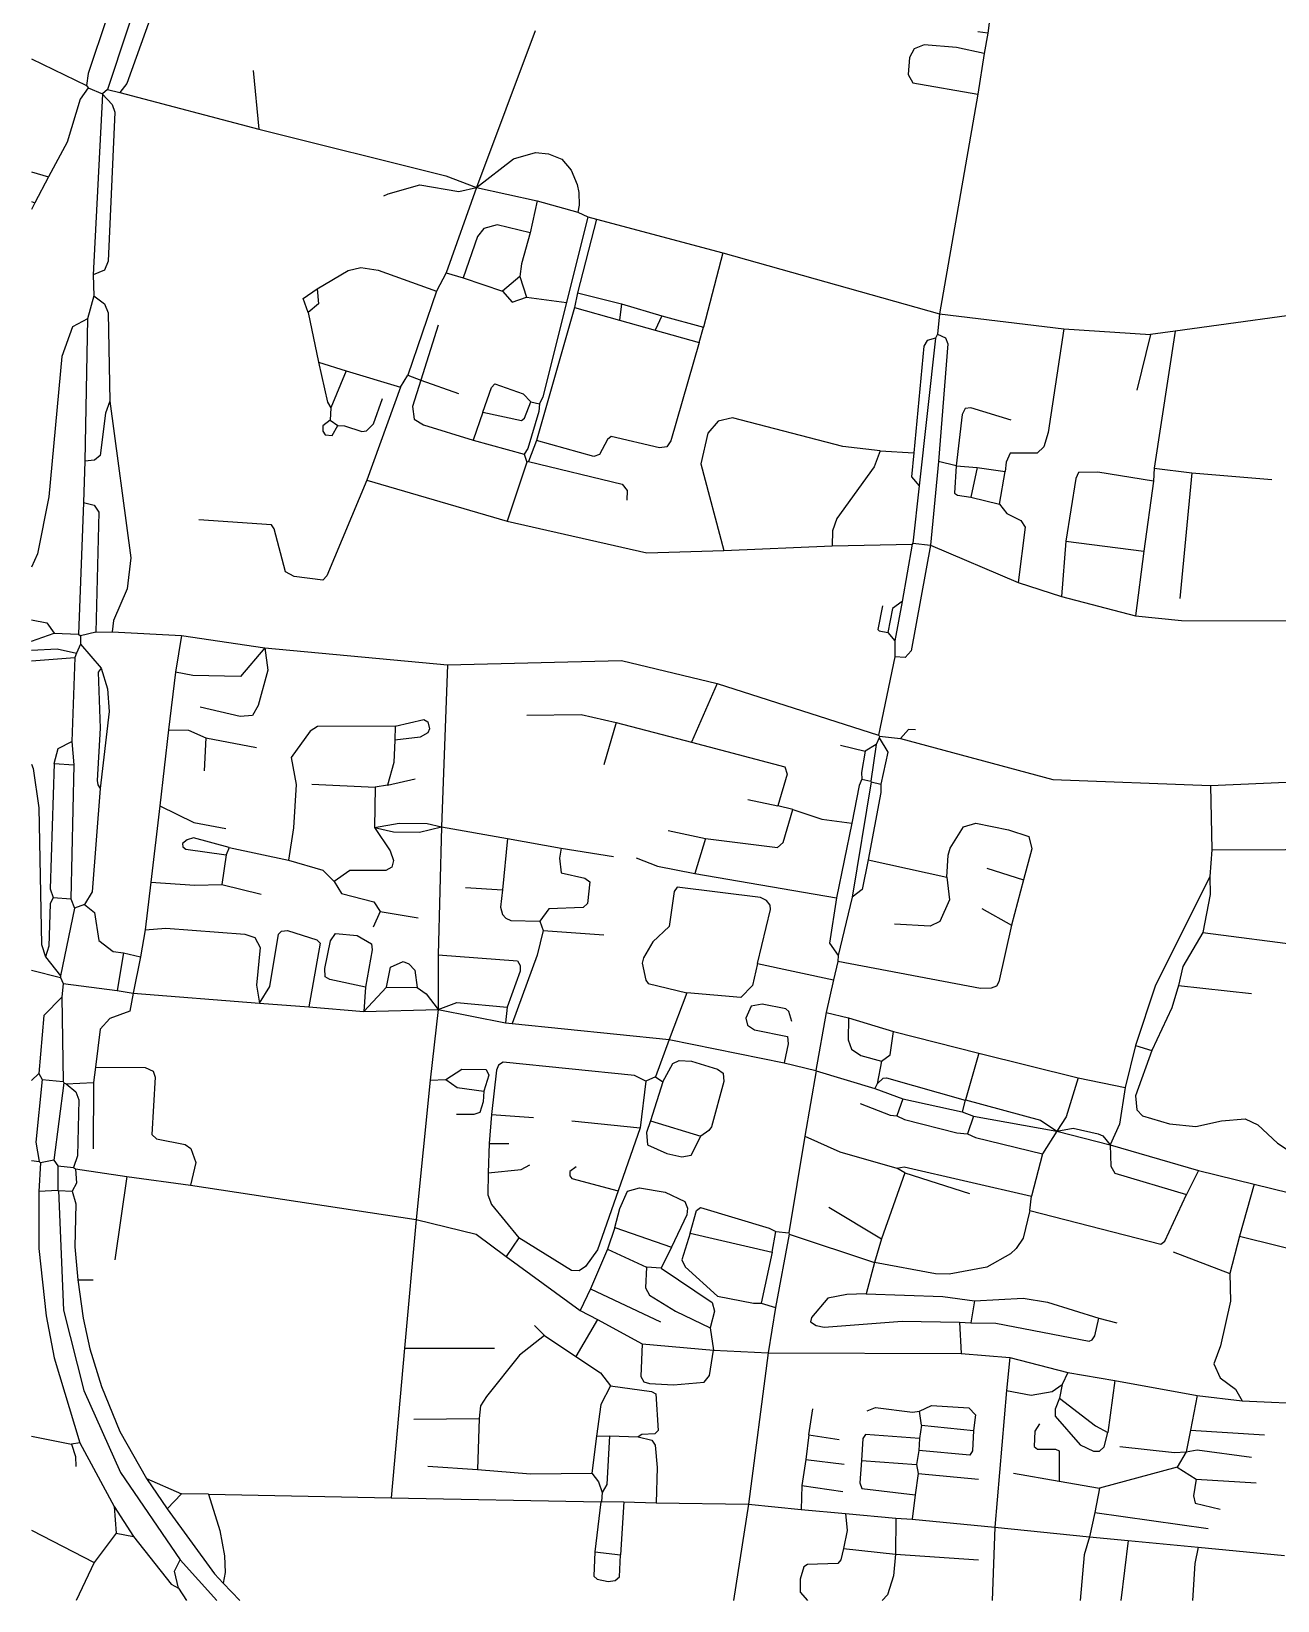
# Model space of a CAD drawing. Header units: inches. Extents: x 13510994 to 13518474, y 3660267 to 3664767.
# Drawn here: x 13510994 to 13512658, y 3660267 to 3662363 of the extents above; entities that cross this region are included whole.
import ezdxf

# ---------------------------------------------------------------- set-up
doc = ezdxf.new("R2010")
doc.units = ezdxf.units.IN
doc.header["$MEASUREMENT"] = 0

msp = doc.modelspace()

# ---------------------------------------------------------------- linework, layer by layer
for points in [[(13511271.1, 3662710.2), (13511121.6, 3662293.4), (13511112.2, 3662281.1)], [(13511202.2, 3662606.6), (13511095.7, 3662285.1)], [(13512274.7, 3662385.1), (13512271.2, 3662360.6)], [(13511095.3, 3662382.3), (13511070, 3662306.5), (13511067.7, 3662290.6)], [(13511667, 3662363.5), (13511588.4, 3662154.2)], [(13512271.2, 3662360.6), (13512258.2, 3662362.1)], [(13512266.7, 3662333.1), (13512229.5, 3662341.3), (13512186.2, 3662344.7), (13512172.9, 3662339.6), (13512166.9, 3662328), (13512165, 3662305.3), (13512171.4, 3662294.3), (13512258, 3662278.8)], [(13512271.2, 3662360.6), (13512266.7, 3662333.1)], [(13510994.2, 3662326.3), (13511067.7, 3662290.6)], [(13512266.7, 3662333.1), (13512258, 3662278.8)], [(13511290.2, 3662310.6), (13511298.1, 3662232.4)], [(13511070.2, 3662287.6), (13511059.5, 3662272.1), (13511041.9, 3662214.7), (13511017, 3662168.4)], [(13511067.7, 3662290.6), (13511070.2, 3662287.6)], [(13511070.2, 3662287.6), (13511089.2, 3662279.6)], [(13511089.2, 3662279.1), (13511076.7, 3662037.6)], [(13511089.2, 3662279.1), (13511102.2, 3662265), (13511105.5, 3662254.9), (13511096.5, 3662055.9), (13511091.9, 3662044), (13511076.7, 3662037.6)], [(13511095.7, 3662285.1), (13511089.2, 3662279.6)], [(13511089.2, 3662279.6), (13511089.2, 3662279.1)], [(13511095.7, 3662285.1), (13511112.2, 3662281.1)], [(13511112.2, 3662281.1), (13511298.1, 3662232.4)], [(13512258, 3662278.8), (13512206.7, 3661985.6)], [(13511298.1, 3662232.4), (13511547.6, 3662170), (13511588.4, 3662154.2)], [(13511588.4, 3662154.2), (13511637.9, 3662192.7), (13511667.2, 3662201), (13511684.6, 3662199.4), (13511702.4, 3662192.1), (13511715, 3662177.5), (13511723.1, 3662158.5), (13511725.3, 3662147.6), (13511725.6, 3662130.7), (13511723.7, 3662121.6)], [(13510994.2, 3662175.1), (13511017, 3662168.4)], [(13511017, 3662168.4), (13510998.8, 3662133.8)], [(13511464.7, 3662143.1), (13511470.7, 3662146), (13511512.8, 3662158), (13511564.9, 3662149), (13511588.4, 3662154.2)], [(13511588.4, 3662154.2), (13511548.2, 3662040.6)], [(13511588.4, 3662154.2), (13511669.7, 3662136.6)], [(13510994.2, 3662135.7), (13510998.8, 3662133.8)], [(13510998.8, 3662133.8), (13510994.2, 3662125.1)], [(13511669.7, 3662136.6), (13511660.1, 3662093.9)], [(13511669.7, 3662136.6), (13511723.7, 3662121.6)], [(13511737.2, 3662115.1), (13511708.6, 3662000.7)], [(13511748.7, 3662112.1), (13511723.6, 3662013.6)], [(13511723.7, 3662121.6), (13511737.2, 3662115.1)], [(13511737.2, 3662115.1), (13511748.7, 3662112.1)], [(13511748.7, 3662112.1), (13511917.7, 3662066.9)], [(13511660.1, 3662093.9), (13511616.3, 3662104.4), (13511598.4, 3662099.6), (13511589.7, 3662089.1), (13511570.7, 3662033.7)], [(13511660.1, 3662093.9), (13511648.5, 3662052.5), (13511646.3, 3662035.4)], [(13511375.7, 3662019.1), (13511417.2, 3662043.4), (13511434.1, 3662047.6), (13511457.1, 3662043.9), (13511535.2, 3662016.1)], [(13511917.7, 3662066.9), (13511891.5, 3661967.7)], [(13511917.7, 3662066.9), (13512206.7, 3661985.6)], [(13511076.7, 3662037.6), (13511077.7, 3662009.6)], [(13511548.2, 3662040.6), (13511535.2, 3662016.1)], [(13511548.2, 3662040.6), (13511570.7, 3662033.7)], [(13511570.7, 3662033.7), (13511623.4, 3662015.8)], [(13511646.3, 3662035.4), (13511623.4, 3662015.8)], [(13511646.3, 3662035.4), (13511655.3, 3662007.8)], [(13511077.7, 3662009.6), (13511069.2, 3661979.1)], [(13511077.7, 3662009.6), (13511091.8, 3661999), (13511096.5, 3661986.8), (13511098.9, 3661868.9)], [(13511363.6, 3661987.6), (13511356.9, 3662006.1), (13511375.7, 3662019.1)], [(13511375.7, 3662019.1), (13511377.6, 3661998.9), (13511363.6, 3661987.6)], [(13511535.2, 3662016.1), (13511496.7, 3661903.6)], [(13511623.4, 3662015.8), (13511636.1, 3662001), (13511655.3, 3662007.8)], [(13511655.3, 3662007.8), (13511708.6, 3662000.7)], [(13511723.6, 3662013.6), (13511719.3, 3661994.2)], [(13511723.6, 3662013.6), (13511782.1, 3661999.2)], [(13511363.6, 3661987.6), (13511377.5, 3661921.1)], [(13511719.3, 3661994.2), (13511668.9, 3661816.4)], [(13511708.6, 3662000.7), (13511677, 3661874.7), (13511672.7, 3661865.6)], [(13511719.3, 3661994.2), (13511779.4, 3661977.2)], [(13511782.1, 3661999.2), (13511779.4, 3661977.2)], [(13511782.1, 3661999.2), (13511835.9, 3661982.8)], [(13512206.7, 3661985.6), (13512204.2, 3661958.6)], [(13512206.7, 3661985.6), (13512372.9, 3661965.8)], [(13512741.8, 3661992.6), (13512521.6, 3661962.5)], [(13511069.2, 3661979.1), (13511049.1, 3661968.5), (13511035, 3661928.5), (13511017.4, 3661741.2), (13511002.5, 3661665.2), (13510994.2, 3661647.4)], [(13511069.2, 3661979.1), (13511065.7, 3661789.1)], [(13511537.2, 3661970.6), (13511514.2, 3661897.1)], [(13511779.4, 3661977.2), (13511827, 3661963.8)], [(13511835.9, 3661982.8), (13511827, 3661963.8)], [(13511827, 3661963.8), (13511885.7, 3661947.2)], [(13511835.9, 3661982.8), (13511891.5, 3661967.7)], [(13511885.7, 3661947.2), (13511891.5, 3661967.7)], [(13512372.9, 3661965.8), (13512352, 3661827.4), (13512346.3, 3661807.9), (13512337.1, 3661799.8), (13512301.4, 3661799.4), (13512296, 3661787.7), (13512294.6, 3661775.2)], [(13512372.9, 3661965.8), (13512488.4, 3661957.9)], [(13511885.7, 3661947.2), (13511848, 3661816), (13511842.6, 3661808.2), (13511832.9, 3661806.6), (13511768.3, 3661821.9), (13511763.3, 3661818), (13511752.8, 3661798), (13511745.4, 3661795.3), (13511668.9, 3661816.4)], [(13512201.7, 3661953.1), (13512190.3, 3661949.9), (13512185.8, 3661942.5), (13512172.6, 3661800.2)], [(13512201.7, 3661953.1), (13512179.7, 3661756.1)], [(13512204.2, 3661958.6), (13512201.7, 3661953.1)], [(13512204.2, 3661958.6), (13512214.9, 3661953.6), (13512218.1, 3661945.5), (13512205.3, 3661788.6)], [(13512488.4, 3661957.9), (13512470.2, 3661883.6)], [(13512521.6, 3661962.5), (13512488.4, 3661957.9)], [(13512521.6, 3661962.5), (13512493.3, 3661779.5)], [(13511377.5, 3661921.1), (13511414.6, 3661909.4)], [(13511377.5, 3661921.1), (13511389.4, 3661867.7), (13511394.2, 3661860.1)], [(13511414.6, 3661909.4), (13511394.2, 3661860.1)], [(13511414.6, 3661909.4), (13511487.2, 3661887.6)], [(13511487.2, 3661887.6), (13511496.7, 3661903.6)], [(13511496.7, 3661903.6), (13511514.2, 3661897.1)], [(13511487.2, 3661887.6), (13511442.3, 3661763.7)], [(13511514.2, 3661897.1), (13511503, 3661861.9), (13511505.5, 3661844.8), (13511517.7, 3661837.2), (13511584.1, 3661816.9)], [(13511514.2, 3661897.1), (13511564.7, 3661879.1)], [(13511596.9, 3661854.3), (13511608.5, 3661887.2), (13511613.2, 3661892), (13511651, 3661878.9), (13511661.2, 3661868.1)], [(13511098.9, 3661868.9), (13511093.2, 3661852.8), (13511086.1, 3661796.5), (13511078.6, 3661790.1), (13511065.7, 3661789.1)], [(13511098.9, 3661868.9), (13511127, 3661659.6), (13511121.9, 3661618.2), (13511103.9, 3661576.3), (13511102.2, 3661561.1)], [(13511394.2, 3661860.1), (13511393.2, 3661843.6)], [(13511403.2, 3661836.6), (13511412.2, 3661836.1), (13511435.6, 3661828.6), (13511441.6, 3661829.5), (13511450.9, 3661838.8), (13511463.2, 3661872.6)], [(13511596.9, 3661854.3), (13511648.7, 3661843.4), (13511652.6, 3661846.4), (13511661.2, 3661868.1)], [(13511672.7, 3661865.6), (13511671.6, 3661855.3), (13511657, 3661805.7), (13511652.2, 3661798.1)], [(13511661.2, 3661868.1), (13511672.7, 3661865.6)], [(13512302.7, 3661843.6), (13512248.8, 3661860), (13512241.1, 3661859.4), (13512237.2, 3661851.1), (13512229, 3661782.5)], [(13511393.2, 3661843.6), (13511383.5, 3661836.1), (13511383.2, 3661828.8), (13511386.6, 3661824), (13511396, 3661823.2), (13511403.2, 3661836.6)], [(13511393.2, 3661843.6), (13511403.2, 3661836.6)], [(13511596.9, 3661854.3), (13511584.1, 3661816.9)], [(13512127.6, 3661802.8), (13512077.8, 3661808.4), (13511930.3, 3661846.7), (13511911.1, 3661842.2), (13511897.5, 3661826.5), (13511888.3, 3661785.5), (13511918.9, 3661669.6)], [(13511584.1, 3661816.9), (13511652.2, 3661798.1)], [(13511652.2, 3661798.1), (13511655.7, 3661787.6)], [(13511668.9, 3661816.4), (13511658.2, 3661788.6)], [(13512127.6, 3661802.8), (13512119.4, 3661781.5), (13512069.9, 3661712.5), (13512064.1, 3661696), (13512063.7, 3661675.7)], [(13512127.6, 3661802.8), (13512172.6, 3661800.2)], [(13512172.6, 3661800.2), (13512169.5, 3661768), (13512179.7, 3661756.1)], [(13511065.7, 3661789.1), (13511063.7, 3661733.6)], [(13511655.7, 3661787.6), (13511629.5, 3661709)], [(13511658.2, 3661788.6), (13511655.7, 3661787.6)], [(13511658.2, 3661788.6), (13511783.1, 3661758.1), (13511789.6, 3661749.6), (13511789.2, 3661736.6)], [(13512205.3, 3661788.6), (13512194.7, 3661676.6)], [(13512229, 3661782.5), (13512205.3, 3661788.6)], [(13512229, 3661782.5), (13512227, 3661746), (13512230.9, 3661743.4), (13512248.9, 3661740.9)], [(13512229, 3661782.5), (13512257, 3661780.6)], [(13512257, 3661780.6), (13512248.9, 3661740.9)], [(13512257, 3661780.6), (13512294.6, 3661775.2)], [(13512287.1, 3661731.4), (13512294.6, 3661775.2)], [(13512493.3, 3661779.5), (13512492.4, 3661762.2)], [(13512493.3, 3661779.5), (13512543.9, 3661773.4)], [(13511442.3, 3661763.7), (13511388.8, 3661635.6), (13511383.5, 3661629.9), (13511345.3, 3661634.9), (13511333.5, 3661640.9), (13511318.5, 3661698.7), (13511314.9, 3661703.9), (13511217.7, 3661710.6)], [(13511442.3, 3661763.7), (13511629.5, 3661709)], [(13512179.7, 3661756.1), (13512171.2, 3661679.6)], [(13512492.4, 3661762.2), (13512418.1, 3661774.4), (13512392.5, 3661773.6), (13512388.7, 3661765.6), (13512375.4, 3661682.2)], [(13512492.4, 3661762.2), (13512479.5, 3661668.5)], [(13512543.9, 3661773.4), (13512527.7, 3661605.6)], [(13512543.9, 3661773.4), (13512650.7, 3661764.6)], [(13511063.7, 3661733.6), (13511057.2, 3661558.1)], [(13511063.7, 3661733.6), (13511078.1, 3661730.1), (13511084.2, 3661720.6), (13511080.2, 3661560.6)], [(13512248.9, 3661740.9), (13512287.1, 3661731.4)], [(13512287.1, 3661731.4), (13512296.9, 3661718.9), (13512315.5, 3661709.5), (13512321.2, 3661700.6), (13512311.7, 3661626.7)], [(13511629.5, 3661709), (13511815.9, 3661666.7), (13511918.9, 3661669.6)], [(13511918.9, 3661669.6), (13512063.7, 3661675.7)], [(13512063.7, 3661675.7), (13512170.2, 3661678.1)], [(13512194.7, 3661676.6), (13512169.2, 3661535.5), (13512160.8, 3661526.9), (13512147.2, 3661527.6)], [(13512170.2, 3661678.1), (13512157.2, 3661601.6)], [(13512171.2, 3661679.6), (13512170.2, 3661678.1)], [(13512171.2, 3661679.6), (13512194.7, 3661676.6)], [(13512194.7, 3661676.6), (13512311.7, 3661626.7)], [(13512375.4, 3661682.2), (13512369.6, 3661608.1)], [(13512375.4, 3661682.2), (13512479.5, 3661668.5)], [(13512479.5, 3661668.5), (13512468.4, 3661582.5)], [(13512311.7, 3661626.7), (13512369.6, 3661608.1)], [(13512369.6, 3661608.1), (13512468.4, 3661582.5)], [(13512130.7, 3661595.6), (13512124.3, 3661564.3), (13512126.3, 3661562.2), (13512137.7, 3661560.1)], [(13512157.2, 3661601.6), (13512144.2, 3661592.3), (13512137.7, 3661560.1)], [(13512157.2, 3661601.6), (13512147.2, 3661549.1)], [(13510994.2, 3661576.9), (13510994.5, 3661577), (13511015, 3661572.8), (13511024.7, 3661559.1)], [(13512468.4, 3661582.5), (13512530.2, 3661576.2), (13512739.7, 3661575.9)], [(13510994.2, 3661548.6), (13511024.7, 3661559.1)], [(13511024.7, 3661559.1), (13511057.2, 3661558.1)], [(13511059.7, 3661544.6), (13511054.2, 3661532.6)], [(13511057.2, 3661558.1), (13511059.7, 3661555.6)], [(13511080.2, 3661560.6), (13511059.7, 3661555.6)], [(13511059.7, 3661555.6), (13511059.7, 3661544.6)], [(13511059.7, 3661544.6), (13511087.2, 3661512.6)], [(13511080.2, 3661560.6), (13511102.2, 3661561.1)], [(13511102.2, 3661561.1), (13511194.8, 3661555.9)], [(13511194.8, 3661555.9), (13511186.5, 3661507.2)], [(13511194.8, 3661555.9), (13511306, 3661539.5)], [(13512137.7, 3661560.1), (13512147.2, 3661549.1)], [(13512147.2, 3661549.1), (13512147.2, 3661527.6)], [(13510994.2, 3661536.7), (13511028.6, 3661538.5), (13511054.2, 3661532.6)], [(13510994.2, 3661522.4), (13511052.2, 3661526.6)], [(13511052.2, 3661526.6), (13511048.2, 3661414.6)], [(13511054.2, 3661532.6), (13511052.2, 3661526.6)], [(13511306, 3661539.5), (13511273.3, 3661501.3), (13511209.9, 3661502.7), (13511186.5, 3661507.2)], [(13511306, 3661539.5), (13511309.7, 3661510), (13511296.8, 3661462.5), (13511289.4, 3661449.4), (13511273.1, 3661448.1), (13511219.7, 3661460.6)], [(13511306, 3661539.5), (13511549.7, 3661517.1)], [(13512147.2, 3661527.6), (13512125.2, 3661423.1)], [(13511087.2, 3661512.6), (13511083.5, 3661507.1), (13511086.2, 3661432.2), (13511082.1, 3661362.4), (13511082.8, 3661356.5), (13511086.2, 3661351.6)], [(13511087.2, 3661512.6), (13511095.9, 3661485), (13511098, 3661454.5), (13511086.2, 3661351.6)], [(13511186.5, 3661507.2), (13511177.1, 3661430)], [(13511549.7, 3661517.1), (13511542, 3661300.4)], [(13511549.7, 3661517.1), (13511782, 3661522.7), (13511910.1, 3661491.9)], [(13511910.1, 3661491.9), (13511875.7, 3661413.8)], [(13511910.1, 3661491.9), (13512125.2, 3661423.1)], [(13511480.1, 3661435.2), (13511518.3, 3661444.1), (13511523.5, 3661440.6), (13511525.8, 3661431.5), (13511523.5, 3661426), (13511513.5, 3661420.5), (13511479.3, 3661416.2)], [(13511655.7, 3661449.6), (13511728.2, 3661450.5), (13511775.2, 3661439.8)], [(13511775.2, 3661439.8), (13511758.7, 3661383.6)], [(13511775.2, 3661439.8), (13511875.7, 3661413.8)], [(13511177.1, 3661430), (13511165.5, 3661328.5)], [(13511177.1, 3661430), (13511203.8, 3661429.5), (13511227.2, 3661419.3)], [(13511227.2, 3661419.3), (13511224.7, 3661375.6)], [(13511227.2, 3661419.3), (13511294.7, 3661406.6)], [(13511480.1, 3661435.2), (13511376.2, 3661434.7), (13511366.3, 3661428.2), (13511341.1, 3661393.3), (13511347.6, 3661357.2), (13511344.4, 3661299.2), (13511337.4, 3661256.3)], [(13511480.1, 3661435.2), (13511479.3, 3661416.2)], [(13512126.2, 3661419.6), (13512122.2, 3661410.6)], [(13512125.2, 3661423.1), (13512126.7, 3661421.6)], [(13512126.7, 3661421.6), (13512126.2, 3661419.6)], [(13512126.2, 3661419.6), (13512137.7, 3661400.2), (13512128.7, 3661357.6)], [(13512126.7, 3661421.6), (13512154.7, 3661418.6)], [(13512174.7, 3661430.1), (13512165.3, 3661430.8), (13512154.7, 3661418.6)], [(13512154.7, 3661418.6), (13512358.2, 3661363.7), (13512568.9, 3661355.6)], [(13511024.7, 3661385.1), (13511030.1, 3661405), (13511048.2, 3661414.6)], [(13511048.2, 3661414.6), (13511050.7, 3661383.6)], [(13511479.3, 3661416.2), (13511478.3, 3661386.3), (13511469.5, 3661356.2)], [(13511875.7, 3661413.8), (13512000.4, 3661380.8), (13512003.4, 3661371), (13511990.9, 3661328.7)], [(13512074.7, 3661409.6), (13512107.7, 3661401.6)], [(13512107.7, 3661401.6), (13512102.5, 3661373), (13512103.2, 3661364.1)], [(13512122.2, 3661410.6), (13512107.7, 3661401.6)], [(13512122.2, 3661410.6), (13512115.2, 3661361.6)], [(13510994.2, 3661384.4), (13510996.5, 3661378.6), (13511004.3, 3661326), (13511007.6, 3661143.4), (13511013.2, 3661127.1)], [(13511024.7, 3661385.1), (13511019.2, 3661217.6), (13511023.2, 3661206.1)], [(13511024.7, 3661385.1), (13511050.7, 3661383.6)], [(13511050.7, 3661383.6), (13511046.7, 3661204.6)], [(13511368.7, 3661357.6), (13511453.1, 3661353.6)], [(13511469.5, 3661356.2), (13511453.1, 3661353.6)], [(13511469.5, 3661356.2), (13511506.7, 3661364.6)], [(13512103.2, 3661364.1), (13512099.5, 3661355.7), (13512089.6, 3661305.7)], [(13512115.7, 3661360.6), (13512090.2, 3661206.6)], [(13512103.2, 3661364.1), (13512115.2, 3661361.6)], [(13512128.7, 3661357.6), (13512128.7, 3661346.6), (13512111.5, 3661256.5)], [(13512115.2, 3661361.6), (13512115.7, 3661360.6)], [(13512115.7, 3661360.6), (13512128.7, 3661357.6)], [(13512568.9, 3661355.6), (13512892.4, 3661370.2)], [(13511086.2, 3661351.6), (13511075.5, 3661214), (13511065.2, 3661197.1)], [(13511453.1, 3661353.6), (13511452.4, 3661299.6)], [(13511950.7, 3661337.1), (13511990.9, 3661328.7)], [(13512568.9, 3661355.6), (13512570.5, 3661269.7)], [(13511165.5, 3661328.5), (13511153.8, 3661226.6)], [(13511165.5, 3661328.5), (13511211.3, 3661306.4), (13511253.7, 3661298.6)], [(13511894.5, 3661284.9), (13511990.7, 3661272.9), (13511997.9, 3661279.7), (13512010.8, 3661323.6)], [(13512010.8, 3661323.6), (13511990.9, 3661328.7)], [(13512010.8, 3661323.6), (13512049.8, 3661311), (13512089.6, 3661305.7)], [(13511452.4, 3661299.6), (13511473.4, 3661268.5), (13511477.6, 3661255.6), (13511475.7, 3661246.6), (13511467.6, 3661242.5), (13511419.4, 3661242.1), (13511398.4, 3661227.6)], [(13511452.4, 3661299.6), (13511485.5, 3661305.7), (13511522.9, 3661305), (13511542, 3661300.4)], [(13511452.4, 3661299.6), (13511477.9, 3661294), (13511512.6, 3661293.6), (13511542, 3661300.4)], [(13511542, 3661300.4), (13511537.4, 3661129.9)], [(13511542, 3661300.4), (13511629.8, 3661285.1)], [(13511844.7, 3661295.6), (13511894.5, 3661284.9)], [(13512089.6, 3661305.7), (13512069.4, 3661205.7)], [(13512216.8, 3661233.6), (13512218.2, 3661262.7), (13512221.1, 3661272.2), (13512238.9, 3661300.4), (13512255.5, 3661305.4), (13512299.1, 3661296.4), (13512326.2, 3661287.6), (13512330.3, 3661271.2), (13512318.8, 3661229.8)], [(13511258.2, 3661273.1), (13511210.7, 3661285.9), (13511202, 3661283.4), (13511195.9, 3661278.4), (13511196.3, 3661273.8), (13511200.4, 3661270.9), (13511254.2, 3661263.1)], [(13511258.2, 3661273.1), (13511254.2, 3661263.1)], [(13511258.2, 3661273.1), (13511337.4, 3661256.3)], [(13511629.8, 3661285.1), (13511623.4, 3661216.5)], [(13511629.8, 3661285.1), (13511701.5, 3661272.1)], [(13511701.5, 3661272.1), (13511699.3, 3661258.7), (13511701.5, 3661239), (13511733.1, 3661232.2), (13511739.8, 3661227.3), (13511736.8, 3661198.2), (13511731, 3661193.1), (13511685.1, 3661190.9), (13511673.2, 3661174.6)], [(13511701.5, 3661272.1), (13511771.7, 3661261.1)], [(13511894.5, 3661284.9), (13511880, 3661238.2)], [(13512570.5, 3661269.7), (13512767.4, 3661270.6), (13512850.2, 3661274.4), (13512864.5, 3661272.2), (13512873, 3661265.6), (13512874.9, 3661259.6), (13512849.8, 3661160.1)], [(13511254.2, 3661263.1), (13511248.4, 3661223.6)], [(13511337.4, 3661256.3), (13511383.5, 3661242.7), (13511398.4, 3661227.6)], [(13511801.7, 3661259.1), (13511830.4, 3661248.3), (13511880, 3661238.2)], [(13512111.5, 3661256.5), (13512103.4, 3661216.8), (13512090.2, 3661206.6)], [(13512111.5, 3661256.5), (13512216.8, 3661233.6)], [(13512570.5, 3661269.7), (13512568, 3661234.3)], [(13511880, 3661238.2), (13512069.4, 3661205.7)], [(13512216.8, 3661233.6), (13512220.4, 3661203.3), (13512207.5, 3661174.2), (13512194.5, 3661167.8), (13512146.7, 3661170.6)], [(13512270.2, 3661245.6), (13512318.8, 3661229.8)], [(13512568, 3661234.3), (13512495, 3661088), (13512468.5, 3661008.8)], [(13512568, 3661234.3), (13512568.3, 3661210.3), (13512558.6, 3661159.3)], [(13511153.8, 3661226.6), (13511145.9, 3661163.1)], [(13511153.8, 3661226.6), (13511212.4, 3661222.7), (13511248.4, 3661223.6)], [(13511248.4, 3661223.6), (13511301.2, 3661210.6)], [(13511398.4, 3661227.6), (13511408.4, 3661211.6), (13511451.6, 3661200.3), (13511459.8, 3661187.6)], [(13511573.7, 3661219.6), (13511623.4, 3661216.5)], [(13511623.4, 3661216.5), (13511620.4, 3661193.3), (13511623.2, 3661183.7), (13511627.8, 3661178.8), (13511634.6, 3661175.7), (13511673.2, 3661174.6)], [(13511963.9, 3661117.9), (13511981.2, 3661190.3), (13511980.5, 3661196.1), (13511975.6, 3661202.3), (13511967.9, 3661206.1), (13511856.6, 3661220), (13511852.6, 3661214.4), (13511845.8, 3661167.4), (13511824.1, 3661147.1), (13511811.6, 3661125.7), (13511810, 3661118.7), (13511814.7, 3661096), (13511817.9, 3661091.4), (13511869.4, 3661079.1)], [(13512318.8, 3661229.8), (13512303, 3661169.4)], [(13511023.2, 3661206.1), (13511019.2, 3661197.6), (13511017.6, 3661141.3), (13511013.2, 3661127.1)], [(13511023.2, 3661206.1), (13511046.7, 3661204.6)], [(13511051.7, 3661192.1), (13511033.2, 3661101.6)], [(13511046.7, 3661204.6), (13511051.7, 3661192.1)], [(13511065.2, 3661197.1), (13511051.7, 3661192.1)], [(13511065.2, 3661197.1), (13511078.3, 3661186.2), (13511084.2, 3661149), (13511103.2, 3661134.2), (13511117.1, 3661132.3)], [(13512069.4, 3661205.7), (13512060, 3661145.1), (13512071.7, 3661128.6)], [(13512090.2, 3661206.6), (13512071.7, 3661128.6)], [(13512263.2, 3661191.6), (13512303, 3661169.4)], [(13511459.8, 3661187.6), (13511450.7, 3661166.6)], [(13511459.8, 3661187.6), (13511510.7, 3661179.1)], [(13511673.2, 3661174.6), (13511677.7, 3661162.1)], [(13512303, 3661169.4), (13512286, 3661093.7), (13512282.9, 3661087.8), (13512275.7, 3661085), (13512261.7, 3661084.7), (13512071.2, 3661120.6)], [(13511145.9, 3661163.1), (13511139.8, 3661127.1)], [(13511145.9, 3661163.1), (13511173.7, 3661165.5), (13511279.2, 3661157.5), (13511292.6, 3661152.7), (13511299.7, 3661139.6), (13511294.8, 3661089.1), (13511298.6, 3661065.3)], [(13511298.6, 3661065.3), (13511312.4, 3661087.6), (13511324, 3661157.2), (13511328.3, 3661161.3), (13511336.1, 3661162.2), (13511375.5, 3661149.5), (13511379.9, 3661145.2), (13511364.5, 3661060.4)], [(13511440.5, 3661086.4), (13511392.7, 3661096.6), (13511386.5, 3661100.2), (13511386.2, 3661111.6), (13511393.7, 3661148.6), (13511400.1, 3661158.2), (13511429, 3661155.3), (13511448.4, 3661144.5), (13511449.1, 3661136.5), (13511440.5, 3661086.4)], [(13511677.7, 3661162.1), (13511669.5, 3661129.2), (13511636.2, 3661038.1)], [(13511677.7, 3661162.1), (13511758.7, 3661156.6)], [(13512558.6, 3661159.3), (13512531.9, 3661114.1), (13512525.8, 3661088.6)], [(13512558.6, 3661159.3), (13512696, 3661141.7), (13512704.1, 3661143.7), (13512742, 3661165), (13512849.8, 3661160.1)], [(13511013.2, 3661127.1), (13511033.2, 3661101.6)], [(13511117.1, 3661132.3), (13511108.7, 3661082.1)], [(13511117.1, 3661132.3), (13511139.8, 3661127.1)], [(13511139.8, 3661127.1), (13511130.2, 3661078.6)], [(13511537.4, 3661129.9), (13511643.2, 3661121.5), (13511646.7, 3661115.6), (13511647, 3661107.7), (13511629.7, 3661059.6)], [(13511537.4, 3661129.9), (13511537.5, 3661056.9)], [(13512071.7, 3661128.6), (13512071.2, 3661120.6)], [(13510994.2, 3661109), (13511033.2, 3661099.6)], [(13511468.5, 3661086.3), (13511473.7, 3661113.3), (13511490.6, 3661121), (13511498.3, 3661117.8), (13511506.1, 3661109.1), (13511509.4, 3661086.2)], [(13511963.9, 3661117.9), (13511957, 3661088.7), (13511941.5, 3661072.6), (13511869.4, 3661079.1)], [(13511963.9, 3661117.9), (13512065.2, 3661096.1)], [(13512071.2, 3661120.6), (13512065.2, 3661096.1)], [(13511033.2, 3661101.6), (13511033.2, 3661099.6)], [(13511033.2, 3661099.6), (13511036.7, 3661091.6)], [(13511036.7, 3661091.6), (13511034.7, 3661073.1)], [(13511036.7, 3661091.6), (13511108.7, 3661082.1)], [(13511440.5, 3661086.4), (13511437.9, 3661054)], [(13511468.5, 3661086.3), (13511437.9, 3661054)], [(13511468.5, 3661086.3), (13511509.4, 3661086.2)], [(13511509.4, 3661086.2), (13511521.4, 3661077.7), (13511537.5, 3661056.9)], [(13512065.2, 3661096.1), (13512055.7, 3661052.6)], [(13512525.8, 3661088.6), (13512516.9, 3661058.7), (13512490.5, 3661002)], [(13512525.8, 3661088.6), (13512623.7, 3661078.1)], [(13511034.7, 3661073.1), (13511011, 3661048.8), (13511004.2, 3660971.1)], [(13511034.7, 3661073.1), (13511036.7, 3660960.6)], [(13511130.2, 3661078.6), (13511125.6, 3661054.5), (13511098.9, 3661044.6), (13511085.8, 3661030.4), (13511079.8, 3660979.6)], [(13511108.7, 3661082.1), (13511130.2, 3661078.6)], [(13511130.2, 3661078.6), (13511298.6, 3661065.3)], [(13511298.6, 3661065.3), (13511364.5, 3661060.4)], [(13511537.5, 3661056.9), (13511562.1, 3661066.2), (13511629.7, 3661059.6)], [(13511869.4, 3661079.1), (13511845.8, 3661016.7)], [(13512009.7, 3661040.6), (13512005.6, 3661054), (13512001.7, 3661057.7), (13511970.2, 3661063.6), (13511955.4, 3661061.3), (13511948.1, 3661045.2), (13511950.5, 3661035.8), (13511959.7, 3661029.5), (13512004, 3661020.7), (13512004.9, 3661010.9), (13511999.2, 3660985.6)], [(13511364.5, 3661060.4), (13511437.9, 3661054)], [(13511437.9, 3661054), (13511537.5, 3661056.9)], [(13511537.5, 3661056.9), (13511526.5, 3660962.3)], [(13511537.5, 3661056.9), (13511627.2, 3661039.1)], [(13511629.7, 3661059.6), (13511627.2, 3661039.1)], [(13512055.7, 3661052.6), (13512041.7, 3660975.1)], [(13512055.7, 3661052.6), (13512085.2, 3661045.6)], [(13512085.2, 3661045.6), (13512084.8, 3661016.2), (13512089.2, 3661003.5), (13512101.7, 3660995.1), (13512129.5, 3660987.9)], [(13512085.2, 3661045.6), (13512145.2, 3661027.4)], [(13511627.2, 3661039.1), (13511636.2, 3661038.1)], [(13511636.2, 3661038.1), (13511845.8, 3661016.7)], [(13512129.5, 3660987.9), (13512140.9, 3660996.3), (13512145.2, 3661027.4)], [(13512145.2, 3661027.4), (13512259.3, 3660998.2)], [(13511845.8, 3661016.7), (13511827.7, 3660966.6)], [(13511845.8, 3661016.7), (13511999.2, 3660985.6)], [(13512468.5, 3661008.8), (13512454.8, 3660952.4)], [(13512468.5, 3661008.8), (13512490.5, 3661002)], [(13512490.5, 3661002), (13512468.6, 3660941.5), (13512470.2, 3660922.9), (13512477.8, 3660914.6), (13512513.8, 3660904), (13512549, 3660900.6), (13512583.4, 3660908.1), (13512615.1, 3660910.9), (13512632, 3660902.8), (13512658.1, 3660878), (13512682.6, 3660862), (13512746.1, 3660847.4), (13512751, 3660849.7), (13512757.6, 3660859.8), (13512759.5, 3660872.6), (13512756.3, 3660898.6), (13512767.7, 3660922.1), (13512779.3, 3660936.3), (13512791.6, 3660997.3)], [(13511079.8, 3660979.6), (13511077.2, 3660959.1)], [(13511079.8, 3660979.6), (13511146, 3660979.1), (13511156.9, 3660974.5), (13511159.3, 3660966.5), (13511155.2, 3660889.9), (13511161.3, 3660883.9), (13511199.3, 3660876.5), (13511207.2, 3660871.1), (13511213.8, 3660852.6), (13511206.7, 3660822.2)], [(13511814.7, 3660961.1), (13511799.6, 3660968.4), (13511624.3, 3660986.2), (13511618.1, 3660982.4), (13511615.2, 3660975.6), (13511608.7, 3660916.6)], [(13511837.2, 3660960.1), (13511850.9, 3660984.4), (13511859.1, 3660988.6), (13511875.7, 3660987.6), (13511910.6, 3660977.1), (13511917.8, 3660971.8), (13511918.9, 3660960.7), (13511902.2, 3660900.2), (13511899, 3660895.1), (13511888.1, 3660887.4)], [(13511999.2, 3660985.6), (13512041.7, 3660975.1)], [(13512129.5, 3660987.9), (13512123.7, 3660957.6)], [(13512259.3, 3660998.2), (13512241.7, 3660936.1)], [(13512259.3, 3660998.2), (13512392.2, 3660965.3)], [(13511004.2, 3660971.1), (13510994.2, 3660961.9)], [(13511008.7, 3660963.1), (13511000.1, 3660879.7), (13511004.7, 3660853.6)], [(13511004.2, 3660971.1), (13511008.7, 3660963.1)], [(13511008.7, 3660963.1), (13511036.7, 3660960.6)], [(13511037.7, 3660958.6), (13511024.2, 3660855.6)], [(13511036.7, 3660960.6), (13511037.7, 3660958.6)], [(13511037.7, 3660958.6), (13511040.7, 3660957.6)], [(13511040.7, 3660957.6), (13511077.2, 3660959.1)], [(13511040.7, 3660957.6), (13511053.7, 3660946.8), (13511057.7, 3660936.2), (13511055.6, 3660861.4), (13511050.2, 3660845.6)], [(13511077.2, 3660959.1), (13511076.7, 3660870.6)], [(13511526.5, 3660962.3), (13511507.9, 3660776.4)], [(13511526.5, 3660962.3), (13511547.5, 3660963.3)], [(13511547.5, 3660963.3), (13511568.8, 3660976.9), (13511601.3, 3660976.5), (13511605.2, 3660969), (13511598.2, 3660947.6)], [(13511547.5, 3660963.3), (13511562.6, 3660952.7), (13511598.2, 3660947.6)], [(13511814.7, 3660961.1), (13511807.3, 3660898.6)], [(13511827.7, 3660966.6), (13511814.7, 3660961.1)], [(13511837.2, 3660960.1), (13511820.8, 3660907.8)], [(13511827.7, 3660966.6), (13511837.2, 3660960.1)], [(13512042.2, 3660974.6), (13512027.1, 3660887.5)], [(13512041.7, 3660975.1), (13512042.2, 3660974.6)], [(13512042.2, 3660974.6), (13512120.7, 3660951.1)], [(13512123.7, 3660957.6), (13512120.7, 3660951.1)], [(13512123.7, 3660957.6), (13512131.5, 3660964.9), (13512136.1, 3660965.5), (13512241.2, 3660935.6)], [(13512392.2, 3660965.3), (13512376, 3660913.2), (13512363.6, 3660894)], [(13512392.2, 3660965.3), (13512454.8, 3660952.4)], [(13511598.2, 3660947.6), (13511597.6, 3660933.2), (13511593, 3660919.2), (13511585.2, 3660916.5), (13511561.7, 3660916.6)], [(13512120.7, 3660951.1), (13512157.7, 3660937.6)], [(13512157.7, 3660937.6), (13512149.7, 3660914.6)], [(13512157.7, 3660937.6), (13512237.2, 3660920.1)], [(13512454.8, 3660952.4), (13512447.4, 3660903.7), (13512434.9, 3660876)], [(13511608.7, 3660916.6), (13511605.4, 3660877.6)], [(13511608.7, 3660916.6), (13511664.7, 3660912.6)], [(13512100.7, 3660931.1), (13512140.8, 3660915.4), (13512149.7, 3660914.6)], [(13512241.2, 3660935.6), (13512237.2, 3660920.1)], [(13512237.2, 3660920.1), (13512252.2, 3660914.1)], [(13512241.7, 3660936.1), (13512241.2, 3660935.6)], [(13512241.7, 3660936.1), (13512341.8, 3660908.9), (13512363.6, 3660894)], [(13511715.7, 3660908.1), (13511807.3, 3660898.6)], [(13511807.3, 3660898.6), (13511777.7, 3660814.5)], [(13511820.8, 3660907.8), (13511815.6, 3660892.4), (13511816.7, 3660876), (13511842.8, 3660864.4), (13511862.6, 3660859.8), (13511875.4, 3660862.3), (13511888.1, 3660887.4)], [(13511820.8, 3660907.8), (13511888.1, 3660887.4)], [(13512149.7, 3660914.6), (13512160.1, 3660909.7), (13512229.8, 3660891.9), (13512244.2, 3660890.6)], [(13512252.2, 3660914.1), (13512244.2, 3660890.6)], [(13512252.2, 3660914.1), (13512363.6, 3660894)], [(13512363.6, 3660894), (13512385.5, 3660898.2), (13512418.7, 3660890.7), (13512424.9, 3660887.9), (13512434.9, 3660876)], [(13511605.4, 3660877.6), (13511604.3, 3660838.4)], [(13511605.4, 3660877.6), (13511631.7, 3660877.6)], [(13512027.1, 3660887.5), (13512005.7, 3660758.6)], [(13512027.1, 3660887.5), (13512073.8, 3660866.5), (13512149.9, 3660844.6)], [(13512244.2, 3660890.6), (13512254.7, 3660885.8), (13512344.4, 3660863.9)], [(13512363.6, 3660894), (13512344.4, 3660863.9)], [(13512363.6, 3660894), (13512434.9, 3660876)], [(13512434.9, 3660876), (13512552.8, 3660841.9)], [(13512434.9, 3660876), (13512435.5, 3660847.4), (13512440.8, 3660838.3), (13512536.6, 3660809.7)], [(13510994.2, 3660855.2), (13511004.7, 3660853.6)], [(13511004.7, 3660853.6), (13511006.2, 3660852.1)], [(13511024.2, 3660855.6), (13511006.2, 3660852.1)], [(13511024.2, 3660855.6), (13511029.7, 3660848.1)], [(13512344.4, 3660863.9), (13512329.8, 3660807.3)], [(13511006.2, 3660852.1), (13511004.2, 3660813.6)], [(13511029.7, 3660848.1), (13511029.7, 3660815.1)], [(13511029.7, 3660848.1), (13511050.2, 3660845.6)], [(13511053.2, 3660844.1), (13511054.4, 3660824.7), (13511048.7, 3660814.1)], [(13511050.2, 3660845.6), (13511053.2, 3660844.1)], [(13511053.2, 3660844.1), (13511121.5, 3660833.9)], [(13511121.5, 3660833.9), (13511105.7, 3660722.6)], [(13511121.5, 3660833.9), (13511206.7, 3660822.2)], [(13511604.3, 3660838.4), (13511603.8, 3660809.2), (13511608.6, 3660796.1), (13511644.9, 3660751.7)], [(13511604.3, 3660838.4), (13511648.2, 3660842.9), (13511659.7, 3660849.1)], [(13511721.7, 3660846.6), (13511713.4, 3660840.2), (13511713, 3660834.4), (13511715.9, 3660830.8), (13511777.7, 3660814.5)], [(13512160.5, 3660838.4), (13512129.2, 3660750.6)], [(13512149.9, 3660844.6), (13512159.5, 3660846.5), (13512329.8, 3660807.3)], [(13512160.5, 3660838.4), (13512149.9, 3660844.6)], [(13512160.5, 3660838.4), (13512246.7, 3660811.1)], [(13512552.8, 3660841.9), (13512536.6, 3660809.7)], [(13512552.8, 3660841.9), (13512627.2, 3660823.5)], [(13511029.7, 3660815.1), (13511004.2, 3660813.6)], [(13511004.2, 3660813.6), (13511004.3, 3660737.7), (13511013.9, 3660647.7), (13511024.8, 3660591.4), (13511058.7, 3660478.1)], [(13511029.7, 3660815.1), (13511030.2, 3660815.1)], [(13511030.2, 3660815.1), (13511037.1, 3660655.1), (13511064.2, 3660548.1), (13511113.1, 3660438.6), (13511192.7, 3660321.6)], [(13511030.2, 3660815.1), (13511048.7, 3660814.1)], [(13511048.7, 3660814.1), (13511053.6, 3660797.1), (13511052.4, 3660739.6), (13511056.3, 3660695.6)], [(13511206.7, 3660822.2), (13511507.9, 3660776.4)], [(13511777.7, 3660814.5), (13511750.3, 3660735.8), (13511733.9, 3660713.3), (13511725.7, 3660707.7), (13511715.2, 3660708.3), (13511644.9, 3660751.7)], [(13511773.4, 3660765.5), (13511780, 3660791), (13511790, 3660814.2), (13511806.4, 3660818.4), (13511840.6, 3660812.6), (13511866.6, 3660800.3), (13511870.4, 3660791.4), (13511869.4, 3660782.5), (13511849.1, 3660739.5)], [(13512627.2, 3660823.5), (13512607.6, 3660753.9)], [(13512627.2, 3660823.5), (13512766.7, 3660789.1)], [(13511873.8, 3660757.9), (13511882.5, 3660788.3), (13511887.5, 3660792.4), (13511979.2, 3660764.8), (13511988.2, 3660760.1)], [(13512059.2, 3660792.6), (13512129.2, 3660750.6)], [(13512327.3, 3660788.2), (13512502.2, 3660743.3), (13512507.7, 3660747.3), (13512536.6, 3660809.7)], [(13512327.3, 3660788.2), (13512329.8, 3660807.3)], [(13511507.9, 3660776.4), (13511492.6, 3660604.6)], [(13511507.9, 3660776.4), (13511588, 3660756.5), (13511628, 3660726.9)], [(13512327.3, 3660788.2), (13512318.4, 3660751.4), (13512309.1, 3660737.7), (13512301.6, 3660730.2), (13512270.2, 3660712.5), (13512219.6, 3660703.4), (13512201.3, 3660703.7), (13512119.9, 3660718.9)], [(13511644.9, 3660751.7), (13511628, 3660726.9)], [(13511773.4, 3660765.5), (13511763.4, 3660736.8)], [(13511773.4, 3660765.5), (13511849.1, 3660739.5)], [(13511873.8, 3660757.9), (13511862.9, 3660722.6), (13511867.2, 3660713), (13511910.2, 3660673.8), (13511958.5, 3660664.6), (13511968.7, 3660664.6)], [(13511873.8, 3660757.9), (13511983.4, 3660732.7)], [(13511983.4, 3660732.7), (13511988.2, 3660760.1)], [(13512006.2, 3660756.6), (13511987.7, 3660658.6)], [(13511988.2, 3660760.1), (13512005.7, 3660758.6)], [(13512005.7, 3660758.6), (13512006.2, 3660756.6)], [(13512006.2, 3660756.6), (13512119.9, 3660718.9)], [(13512129.2, 3660750.6), (13512119.9, 3660718.9)], [(13512607.6, 3660753.9), (13512594.7, 3660704.3)], [(13512607.6, 3660753.9), (13512709.7, 3660728.6)], [(13511763.4, 3660736.8), (13511740.6, 3660683.8)], [(13511763.4, 3660736.8), (13511815.4, 3660712.6)], [(13511849.1, 3660739.5), (13511835.1, 3660711.2)], [(13511983.4, 3660732.7), (13511968.7, 3660664.6)], [(13512518.7, 3660733.1), (13512594.7, 3660704.3)], [(13511628, 3660726.9), (13511727.1, 3660654.6)], [(13511815.4, 3660712.6), (13511814.4, 3660685.2), (13511819.4, 3660675.3), (13511854.2, 3660653.7), (13511900.6, 3660631.8)], [(13511835.1, 3660711.2), (13511815.4, 3660712.6)], [(13511835.1, 3660711.2), (13511903.4, 3660665.5), (13511906.5, 3660654), (13511900.6, 3660631.8)], [(13512119.9, 3660718.9), (13512108.9, 3660677.1)], [(13511056.3, 3660695.6), (13511076.7, 3660695.6)], [(13511056.3, 3660695.6), (13511063.3, 3660644.3), (13511072.4, 3660603.7), (13511087.9, 3660553.2), (13511112.4, 3660493.2), (13511148, 3660430.3)], [(13512594.7, 3660704.3), (13512595.5, 3660667.2), (13512582.3, 3660607.6), (13512573.1, 3660583.5), (13512581.8, 3660564.8), (13512602.2, 3660549.7), (13512611, 3660534.1)], [(13511740.6, 3660683.8), (13511727.1, 3660654.6)], [(13511740.6, 3660683.8), (13511834.2, 3660639.6)], [(13511968.7, 3660664.6), (13511987.7, 3660658.6)], [(13512108.9, 3660677.1), (13512083.3, 3660676.3), (13512057.9, 3660671.2), (13512035.9, 3660645.6), (13512034.5, 3660639.5), (13512042.1, 3660634.6), (13512052.9, 3660632.6), (13512157, 3660640.6), (13512233.5, 3660639)], [(13512108.9, 3660677.1), (13512211.1, 3660673.5), (13512253.5, 3660667.5)], [(13512253.5, 3660667.5), (13512248.7, 3660638.2)], [(13512253.5, 3660667.5), (13512318.5, 3660671.3), (13512351.2, 3660665.8), (13512419.4, 3660644.3)], [(13511727.1, 3660654.6), (13511750.2, 3660642.8)], [(13511987.7, 3660658.6), (13511978.1, 3660598.2)], [(13512248.7, 3660638.2), (13512281.9, 3660637.7), (13512406.6, 3660614), (13512410.9, 3660615.6), (13512414.3, 3660621.1), (13512419.4, 3660644.3)], [(13512419.4, 3660644.3), (13512443.7, 3660638.1)], [(13511666.2, 3660634.6), (13511679.2, 3660621.4)], [(13511750.2, 3660642.8), (13511721.3, 3660593.5)], [(13511750.2, 3660642.8), (13511809.8, 3660610.4)], [(13511900.6, 3660631.8), (13511904.9, 3660602)], [(13512233.5, 3660639), (13512235.9, 3660597.2)], [(13512233.5, 3660639), (13512248.7, 3660638.2)], [(13511492.6, 3660604.6), (13511474.7, 3660404.4)], [(13511492.6, 3660604.6), (13511612.7, 3660604.6)], [(13511679.2, 3660621.4), (13511646, 3660595.1), (13511601.8, 3660540.1), (13511594.1, 3660527.4), (13511592.3, 3660510.6)], [(13511679.2, 3660621.4), (13511721.3, 3660593.5)], [(13511809.8, 3660610.4), (13511807.8, 3660566.7), (13511812, 3660559.6), (13511819.7, 3660557.1), (13511851.6, 3660555.3), (13511892.7, 3660559), (13511899.8, 3660568.1), (13511904.9, 3660602)], [(13511809.8, 3660610.4), (13511904.9, 3660602)], [(13511904.9, 3660602), (13511978.1, 3660598.2)], [(13511721.3, 3660593.5), (13511754.3, 3660571.3), (13511767.5, 3660554)], [(13511978.1, 3660598.2), (13511951.8, 3660396)], [(13511978.1, 3660598.2), (13512235.9, 3660597.2)], [(13512235.9, 3660597.2), (13512300.8, 3660592.2)], [(13512300.8, 3660592.2), (13512296.5, 3660547.9)], [(13512300.8, 3660592.2), (13512378.2, 3660572.1)], [(13512378.2, 3660572.1), (13512370.7, 3660556.1)], [(13512378.2, 3660572.1), (13512441, 3660561.3)], [(13512441, 3660561.3), (13512431.5, 3660491.7)], [(13512441, 3660561.3), (13512551, 3660541.1)], [(13511767.5, 3660554), (13511754.6, 3660529.4), (13511748.7, 3660486.9)], [(13511767.5, 3660554), (13511822.1, 3660546.7), (13511827.9, 3660543.3), (13511831, 3660494.6), (13511826.8, 3660490), (13511809.5, 3660489.3), (13511804.5, 3660486.2)], [(13512296.5, 3660547.9), (13512280.6, 3660365.3)], [(13512296.5, 3660547.9), (13512329.3, 3660541.5), (13512357.5, 3660546.5), (13512370.7, 3660556.1)], [(13512370.7, 3660556.1), (13512367.1, 3660537.8)], [(13512551, 3660541.1), (13512541.9, 3660495.1)], [(13512551, 3660541.1), (13512611, 3660534.1)], [(13512032.5, 3660488.9), (13512037.7, 3660523.6)], [(13512110.2, 3660520.6), (13512121.3, 3660525.4), (13512170.6, 3660519.2), (13512180, 3660520.3)], [(13512180, 3660520.3), (13512196.2, 3660528.1), (13512246, 3660524.9), (13512254.7, 3660515.4), (13512252.3, 3660494.5)], [(13512182.7, 3660501.7), (13512180, 3660520.3)], [(13512367.1, 3660537.8), (13512361.2, 3660522.9), (13512361.5, 3660513.8), (13512394.8, 3660475.5), (13512412.7, 3660466.7), (13512420.3, 3660467), (13512426.6, 3660472.5), (13512431.5, 3660491.7)], [(13512367.1, 3660537.8), (13512415, 3660500.9), (13512431.5, 3660491.7)], [(13512611, 3660534.1), (13512709.3, 3660529.5)], [(13511504.7, 3660509.6), (13511592.3, 3660510.6)], [(13511592.3, 3660510.6), (13511589.7, 3660442.4)], [(13512182.7, 3660501.7), (13512180.1, 3660483.9)], [(13512182.7, 3660501.7), (13512252.3, 3660494.5)], [(13512340.2, 3660503.6), (13512334.1, 3660493.6), (13512333.2, 3660473), (13512337.8, 3660469.6), (13512361.6, 3660469.8), (13512366.7, 3660467.5), (13512366.6, 3660426.7)], [(13510994.2, 3660486.9), (13511047.7, 3660476.1)], [(13511058.7, 3660478.1), (13511047.7, 3660476.1)], [(13511047.7, 3660476.1), (13511053.1, 3660459.9), (13511053.7, 3660446.6)], [(13511058.7, 3660478.1), (13511104.6, 3660392.8)], [(13511748.7, 3660486.9), (13511742.6, 3660437.5)], [(13511748.7, 3660486.9), (13511766.1, 3660487.5)], [(13511766.1, 3660487.5), (13511762.6, 3660422.3), (13511756.2, 3660411.6)], [(13511766.1, 3660487.5), (13511804.5, 3660486.2)], [(13511804.5, 3660486.2), (13511822.5, 3660481.7), (13511827, 3660474.7), (13511829.6, 3660445.1), (13511828.6, 3660397.9)], [(13512032.5, 3660488.9), (13512028.2, 3660455.9)], [(13512032.5, 3660488.9), (13512072.7, 3660482.6)], [(13512180.1, 3660483.9), (13512108.1, 3660489.2), (13512104.5, 3660483.7), (13512102.7, 3660454.6)], [(13512252.3, 3660494.5), (13512250.7, 3660467.2), (13512247.2, 3660461.4), (13512179.2, 3660467.7)], [(13512180.1, 3660483.9), (13512179.2, 3660467.7)], [(13512541.9, 3660495.1), (13512536.3, 3660466.2)], [(13512541.9, 3660495.1), (13512640.7, 3660488.6)], [(13512028.2, 3660455.9), (13512023.1, 3660421.1)], [(13512028.2, 3660455.9), (13512079.7, 3660449.6)], [(13512179.2, 3660467.7), (13512176.2, 3660449.1)], [(13512447.7, 3660473.1), (13512520.8, 3660465), (13512536.3, 3660466.2)], [(13512536.3, 3660466.2), (13512524, 3660445.7)], [(13512536.3, 3660466.2), (13512551.1, 3660468.5), (13512623.7, 3660459.1)], [(13511523.7, 3660447.1), (13511589.7, 3660442.4)], [(13511589.7, 3660442.4), (13511660.6, 3660436.7), (13511742.6, 3660437.5)], [(13511742.6, 3660437.5), (13511751.7, 3660426.1), (13511756.2, 3660411.6)], [(13512102.7, 3660454.6), (13512100.4, 3660424.8), (13512103.3, 3660417.2), (13512174.5, 3660408.4)], [(13512102.7, 3660454.6), (13512176.2, 3660449.1)], [(13512178.2, 3660437.1), (13512174.5, 3660408.4)], [(13512176.2, 3660449.1), (13512178.2, 3660437.1)], [(13512178.2, 3660437.1), (13512258.7, 3660429.6)], [(13512305.7, 3660437.6), (13512366.6, 3660426.7)], [(13512524, 3660445.7), (13512420.5, 3660417.3)], [(13512524, 3660445.7), (13512549.8, 3660429.6)], [(13511148, 3660430.3), (13511194.6, 3660409.8)], [(13511148, 3660430.3), (13511175.7, 3660390)], [(13512023.1, 3660421.1), (13512021.9, 3660388.8)], [(13512023.1, 3660421.1), (13512077.7, 3660413.1)], [(13512366.6, 3660426.7), (13512420.5, 3660417.3)], [(13512420.5, 3660417.3), (13512414.2, 3660385.1)], [(13512549.8, 3660429.6), (13512546.1, 3660407.1), (13512548.3, 3660397.3), (13512581.7, 3660389.6)], [(13512549.8, 3660429.6), (13512629.7, 3660424.6)], [(13511104.6, 3660392.8), (13511107.5, 3660357.6)], [(13511104.6, 3660392.8), (13511130.4, 3660353)], [(13511175.7, 3660390), (13511194.6, 3660409.8)], [(13511230.5, 3660409.6), (13511194.6, 3660409.8)], [(13511230.5, 3660409.6), (13511474.7, 3660404.4)], [(13511230.5, 3660409.6), (13511245.8, 3660360.8), (13511252, 3660327), (13511253.1, 3660305), (13511250.4, 3660290.6)], [(13511474.7, 3660404.4), (13511754.7, 3660399.1)], [(13511754.7, 3660399.1), (13511746.6, 3660332.7)], [(13511755.7, 3660399.6), (13511754.7, 3660399.1)], [(13511756.2, 3660411.6), (13511755.7, 3660399.6)], [(13511755.7, 3660399.6), (13511785.3, 3660399.4)], [(13511785.3, 3660399.4), (13511780.9, 3660328.4)], [(13511785.3, 3660399.4), (13511828.6, 3660397.9)], [(13511828.6, 3660397.9), (13511951.8, 3660396)], [(13511951.8, 3660396), (13511931.9, 3660267.3)], [(13511951.8, 3660396), (13512021.9, 3660388.8)], [(13512174.5, 3660408.4), (13512170.3, 3660376)], [(13511175.7, 3660390), (13511238.6, 3660303.1), (13511250.4, 3660290.6)], [(13512021.9, 3660388.8), (13512081.2, 3660383.6)], [(13512081.2, 3660383.6), (13512083.4, 3660361.1), (13512078.8, 3660337)], [(13512081.2, 3660383.6), (13512148.4, 3660377.6)], [(13512148.4, 3660377.6), (13512148.1, 3660329.4)], [(13512148.4, 3660377.6), (13512170.3, 3660376)], [(13512170.3, 3660376), (13512280.6, 3660365.3)], [(13512414.2, 3660385.1), (13512407.3, 3660352.7)], [(13512414.2, 3660385.1), (13512565.7, 3660363.6)], [(13510994.2, 3660361.5), (13511078.2, 3660318.1)], [(13511107.5, 3660357.6), (13511078.2, 3660318.1)], [(13511107.5, 3660357.6), (13511130.4, 3660353)], [(13511130.4, 3660353), (13511180.9, 3660289.4), (13511190.7, 3660283.9)], [(13512280.6, 3660365.3), (13512277.2, 3660267.3)], [(13512280.6, 3660365.3), (13512407.3, 3660352.7)], [(13512407.3, 3660352.7), (13512400, 3660328.5), (13512394.9, 3660267.3)], [(13512407.3, 3660352.7), (13512459, 3660347.5)], [(13511746.6, 3660332.7), (13511745.2, 3660299.8), (13511749.7, 3660295.9), (13511764.3, 3660292.9), (13511773.6, 3660294.3), (13511779.4, 3660299.3), (13511780.9, 3660328.4)], [(13511746.6, 3660332.7), (13511780.9, 3660328.4)], [(13512078.8, 3660337), (13512075.2, 3660321.7), (13512071.3, 3660317.1), (13512030.6, 3660315.7), (13512025.7, 3660312.6), (13512021, 3660296), (13512020.8, 3660278.6), (13512030.4, 3660267.3)], [(13512078.8, 3660337), (13512148.1, 3660329.4)], [(13512148.1, 3660329.4), (13512145.3, 3660300.3), (13512137.5, 3660275.2), (13512130.3, 3660267.3)], [(13512148.1, 3660329.4), (13512258.7, 3660321.6)], [(13512459, 3660347.5), (13512448.8, 3660267.3)], [(13512459, 3660347.5), (13512552.4, 3660338.6)], [(13512552.4, 3660338.6), (13512547.8, 3660317.1), (13512544.6, 3660267.3)], [(13512552.4, 3660338.6), (13512667.6, 3660327.6)], [(13511078.2, 3660318.1), (13511053.9, 3660267.3)], [(13511190.7, 3660283.9), (13511185.4, 3660306.5), (13511192.7, 3660321.6)], [(13511192.7, 3660321.6), (13511241.8, 3660267.3)], [(13511250.4, 3660290.6), (13511272.3, 3660267.3)], [(13511190.7, 3660283.9), (13511201.4, 3660267.3)]]:
    msp.add_lwpolyline(points)

doc.saveas('drawing.dxf')
